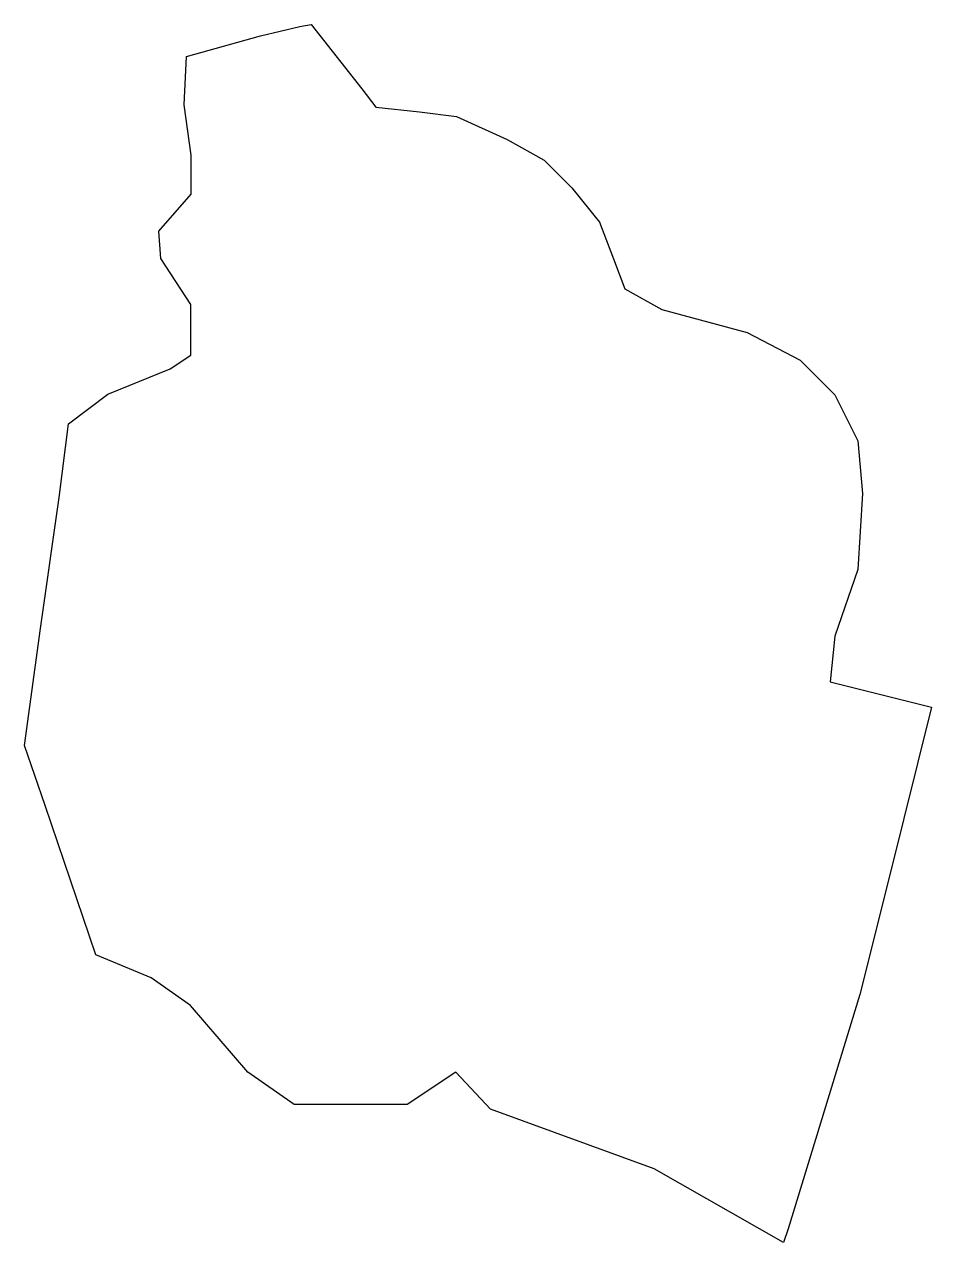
# Model space of a CAD drawing. Header units: inches. Extents: x -8024 to -6398, y -36027 to -33844.
import ezdxf

# ---------------------------------------------------------------- set-up
doc = ezdxf.new("R2010")
doc.units = ezdxf.units.IN
doc.header["$MEASUREMENT"] = 0

msp = doc.modelspace()

# ---------------------------------------------------------------- linework, layer by layer
msp.add_lwpolyline([(-7337.9, -35779.8), (-7540.6, -35779.7), (-7623.3, -35721.9), (-7726.6, -35602.4), (-7796.9, -35552.9), (-7896.1, -35511.6), (-7986.9, -35243.9), (-8024, -35136.8), (-7994.9, -34926.7), (-7961.6, -34692), (-7944.9, -34560.3), (-7874.6, -34506.8), (-7762.8, -34461.6), (-7725.6, -34436.9), (-7725.5, -34346.3), (-7779.2, -34263.9), (-7783.3, -34214.5), (-7725.3, -34148.7), (-7725.3, -34078.7), (-7737.6, -33988.1), (-7733.4, -33901.6), (-7601, -33864.7), (-7530.7, -33848.2), (-7510, -33844.1), (-7419.1, -33959.5), (-7394.3, -33992.5), (-7315.7, -34000.8), (-7249.6, -34009.1), (-7158.6, -34050.3), (-7092.5, -34087.4), (-7042.9, -34136.9), (-6993.3, -34198.7), (-6968.5, -34264.6), (-6947.9, -34318.2), (-6881.7, -34355.3), (-6728.7, -34396.6), (-6633.6, -34446), (-6571.6, -34507.9), (-6530.3, -34590.3), (-6522.1, -34685), (-6530.5, -34820.9), (-6571.9, -34940.3), (-6580.3, -35022.6), (-6398.3, -35068.1), (-6473, -35368.6), (-6526.9, -35582.8), (-6597.4, -35813.4), (-6655.5, -36002.8), (-6663.7, -36027.5), (-6895.3, -35895.5), (-7189, -35788.2), (-7251, -35722.2), (-7337.9, -35779.8)])

doc.saveas('drawing.dxf')
